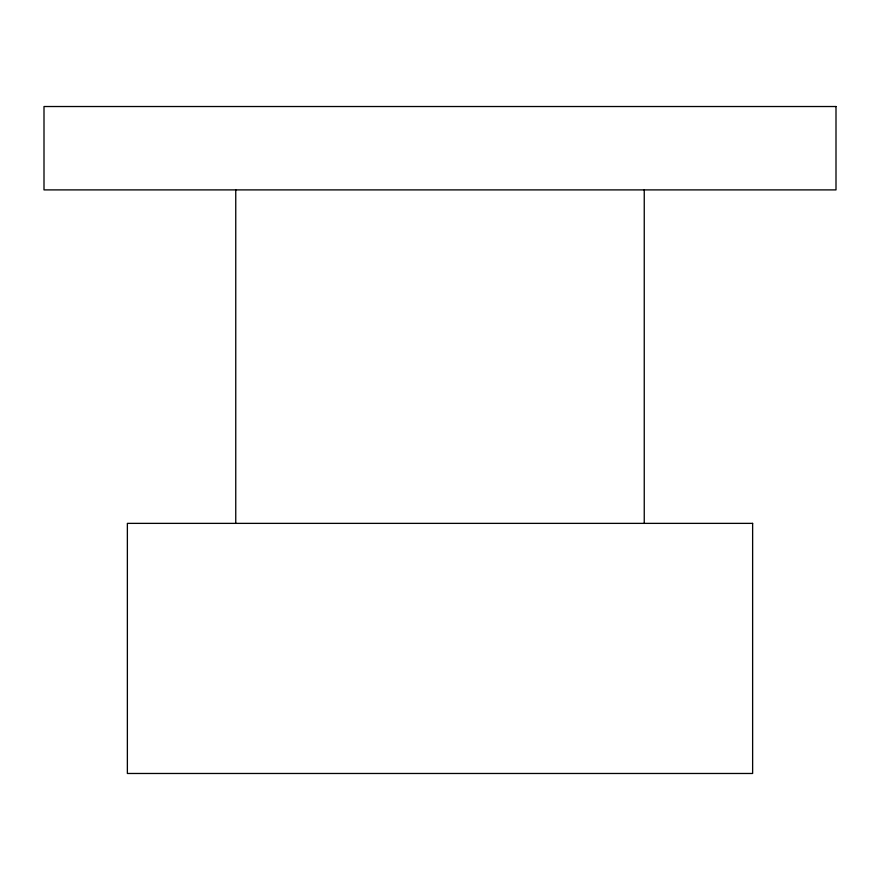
<?xml version="1.0" encoding="UTF-8"?>
<svg xmlns="http://www.w3.org/2000/svg" width="880" height="880" viewBox="0 0 880 880"><rect width="100%" height="100%" fill="white"/><g stroke="black" fill="none" stroke-linecap="round" stroke-linejoin="round"><path stroke-width="1.32" d="M644.248 189.893L644.248 523.369M235.752 189.893L235.752 523.369M836 106.524L44 106.524L44 189.893L836 189.893L836 106.524M752.631 523.369L127.369 523.369L127.369 773.476L752.631 773.476L752.631 523.369"/></g></svg>
